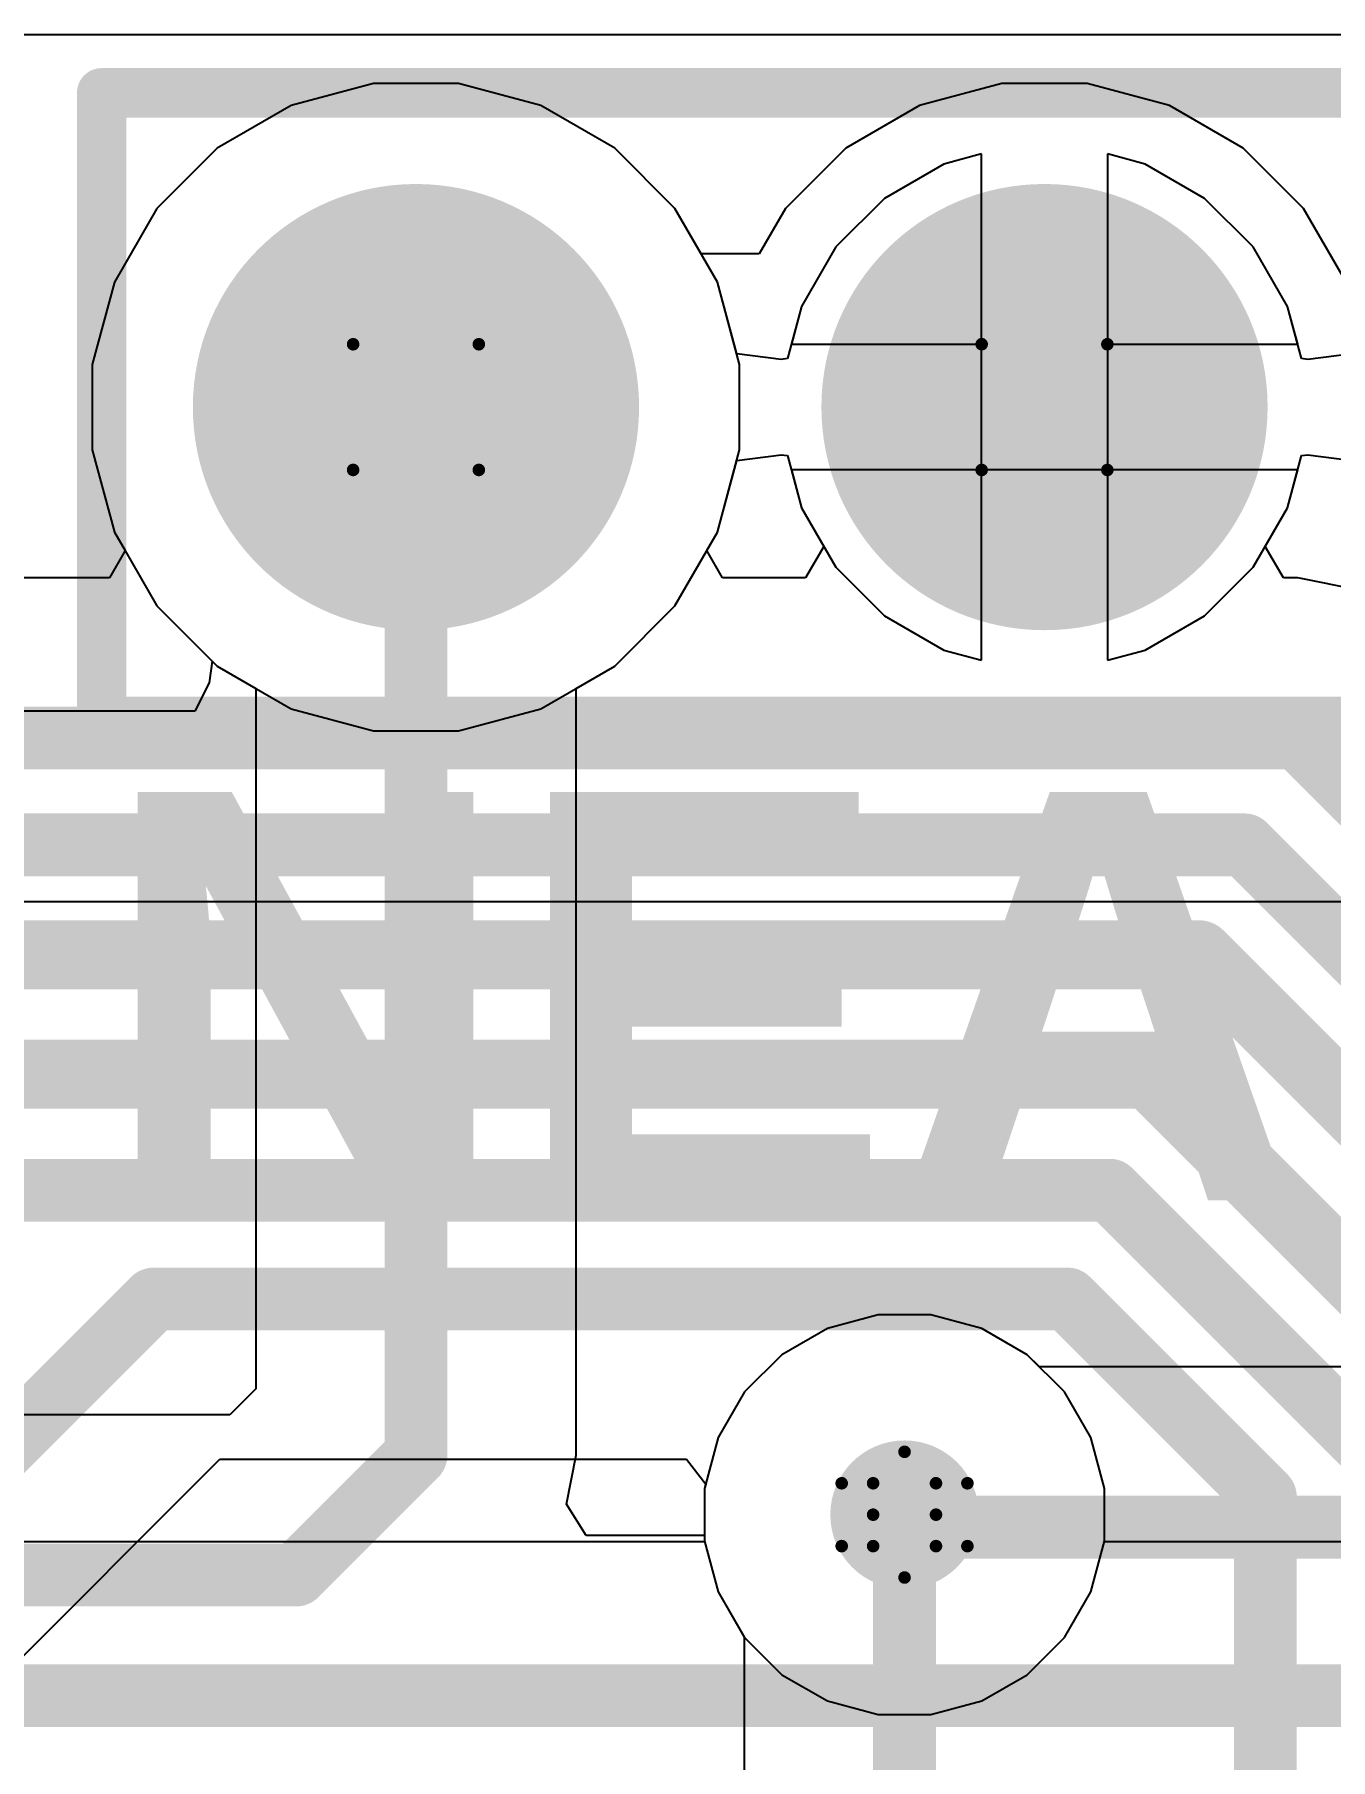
# Model space of a CAD drawing. Header units: inches. Extents: x -3 to 5437, y -3 to 5435.
# Drawn here: x 118.04 to 123.28, y 83 to 89.97 of the extents above; entities that cross this region are included whole.
import ezdxf

# ---------------------------------------------------------------- set-up
doc = ezdxf.new("R2010")
doc.units = ezdxf.units.IN
for name, color, linetype in [('Bottom Layer', 5, 'Continuous'), ('Bottom Solder', 6, 'Continuous'), ('Drill Drawing', 1, 'Continuous'), ('GND', 16, 'Continuous'), ('Multi-Layer', 9, 'Continuous'), ('Pad Holes', 156, 'Continuous'), ('PWR', 76, 'Continuous'), ('Top Layer', 1, 'Continuous'), ('Top Overlay', 2, 'Continuous'), ('Top Solder', 216, 'Continuous'), ('Via Holes', 16, 'Continuous')]:
    doc.layers.add(name, color=color, linetype=linetype)
doc.styles.add('Arial_Bold', font='', dxfattribs={"height": 0.2})
doc.styles.get('Arial_Bold').set_extended_font_data('Arial', bold=True)

# ---------------------------------------------------------------- blocks, each defined once
blk = doc.blocks.new('HDR1X7_119')
at = {"layer": 'Bottom Layer'}
h = blk.add_hatch(color=5, dxfattribs=at)
edge = h.paths.add_edge_path()
edge.add_arc((12.7, 0), 0.8, 0, 360)
h = blk.add_hatch(color=5, dxfattribs=at)
edge = h.paths.add_edge_path()
edge.add_arc((15.24, 0), 0.8, 0, 360)
at = {"layer": 'Bottom Solder'}
h = blk.add_hatch(color=6, dxfattribs=at)
edge = h.paths.add_edge_path()
edge.add_arc((12.7, 0), 0.9016, 0, 360)
h = blk.add_hatch(color=6, dxfattribs=at)
edge = h.paths.add_edge_path()
edge.add_arc((15.24, 0), 0.9016, 0, 360)
at = {"layer": 'GND'}
h = blk.add_hatch(color=16, dxfattribs=at)
edge = h.paths.add_edge_path()
edge.add_arc((12.7, 0), 0.8, 0, 360)
h = blk.add_hatch(color=16, dxfattribs=at)
edge = h.paths.add_edge_path()
edge.add_arc((15.24, 0), 0.8, 0, 360)
at = {"layer": 'Multi-Layer'}
h = blk.add_hatch(color=9, dxfattribs=at)
edge = h.paths.add_edge_path()
edge.add_arc((12.7, 0), 0.8, 0, 360)
h = blk.add_hatch(color=9, dxfattribs=at)
edge = h.paths.add_edge_path()
edge.add_arc((15.24, 0), 0.8, 0, 360)
at = {"layer": 'Pad Holes'}
h = blk.add_hatch(color=7, dxfattribs=at)
edge = h.paths.add_edge_path()
edge.add_arc((12.7, 0), 0.45, 0, 360)
h = blk.add_hatch(color=7, dxfattribs=at)
edge = h.paths.add_edge_path()
edge.add_arc((15.24, 0), 0.45, 0, 360)
at = {"layer": 'PWR'}
h = blk.add_hatch(color=76, dxfattribs=at)
edge = h.paths.add_edge_path()
edge.add_arc((12.7, 0), 0.8, 0, 360)
h = blk.add_hatch(color=76, dxfattribs=at)
edge = h.paths.add_edge_path()
edge.add_arc((15.24, 0), 0.8, 0, 360)
at = {"layer": 'Top Layer'}
h = blk.add_hatch(color=1, dxfattribs=at)
edge = h.paths.add_edge_path()
edge.add_arc((12.7, 0), 0.8, 0, 360)
h = blk.add_hatch(color=1, dxfattribs=at)
edge = h.paths.add_edge_path()
edge.add_arc((15.24, 0), 0.8, 0, 360)
at = {"layer": 'Top Solder'}
h = blk.add_hatch(color=216, dxfattribs=at)
edge = h.paths.add_edge_path()
edge.add_arc((12.7, 0), 0.9016, 0, 360)
h = blk.add_hatch(color=216, dxfattribs=at)
edge = h.paths.add_edge_path()
edge.add_arc((15.24, 0), 0.9016, 0, 360)
at = {"layer": 'Top Overlay'}
for points in [[(16.51, 1.27, 0.2, 0.2, 0), (-1.27, 1.27, 0.2, 0.2, 0)], [(16.51, 1.27, 0.2, 0.2, 0), (16.51, -1.27, 0.2, 0.2, 0)], [(16.51, -1.27, 0.2, 0.2, 0), (-1.27, -1.27, 0.2, 0.2, 0)]]:
    blk.add_lwpolyline(points, format="xyseb", dxfattribs=at)
for points in [[(16.46, 1.27, 0.1, 0.1, 1), (16.56, 1.27, 0.1, 0.1, 1)], [(16.46, 1.27, 0.1, 0.1, 1), (16.56, 1.27, 0.1, 0.1, 1)], [(16.46, -1.27, 0.1, 0.1, 1), (16.56, -1.27, 0.1, 0.1, 1)], [(16.46, -1.27, 0.1, 0.1, 1), (16.56, -1.27, 0.1, 0.1, 1)]]:
    blk.add_lwpolyline(points, format="xyseb", close=True, dxfattribs=at)

msp = doc.modelspace()

# ---------------------------------------------------------------- hatches: boundary and pattern name
at = {"layer": 'Bottom Layer'}
h = msp.add_hatch(color=5, dxfattribs=at)
edge = h.paths.add_edge_path()
edge.add_arc((121.5542, 83.993), 0.3, 0, 360)
at = {"layer": 'GND'}
h = msp.add_hatch(color=16, dxfattribs=at)
edge = h.paths.add_edge_path()
edge.add_arc((121.5542, 83.993), 0.3, 0, 360)
at = {"layer": 'PWR'}
h = msp.add_hatch(color=76, dxfattribs=at)
edge = h.paths.add_edge_path()
edge.add_arc((121.5542, 83.993), 0.3, 0, 360)
at = {"layer": 'Top Layer'}
h = msp.add_hatch(color=1, dxfattribs=at)
edge = h.paths.add_edge_path()
edge.add_arc((121.5542, 83.993), 0.3, 0, 360)
at = {"layer": 'Via Holes'}
h = msp.add_hatch(color=7, dxfattribs=at)
edge = h.paths.add_edge_path()
edge.add_arc((121.5542, 83.993), 0.15, 0, 360)

# ---------------------------------------------------------------- linework, layer by layer
at = {"layer": 'Bottom Layer'}
for p, q in [((116.1977, 89.9749), (137.3138, 89.9749)), ((119.4076, 89.7771), (119.075, 89.6879)), ((119.752, 89.7771), (119.4076, 89.7771)), ((120.0847, 89.6879), (119.752, 89.7771)), ((119.075, 89.6879), (118.7767, 89.5157)), ((120.383, 89.5157), (120.0847, 89.6879)), ((118.7767, 89.5157), (118.5332, 89.2722)), ((120.6265, 89.2722), (120.383, 89.5157)), ((121.713, 89.4512), (121.4727, 89.3125)), ((121.8658, 89.4922), (121.713, 89.4512)), ((121.8658, 88.7231), (121.8658, 89.4922)), ((122.5267, 89.4512), (122.3738, 89.4922)), ((122.3738, 89.4922), (122.3738, 88.7231)), ((122.767, 89.3125), (122.5267, 89.4512)), ((121.4727, 89.3125), (121.2764, 89.1162)), ((122.9632, 89.1162), (122.767, 89.3125)), ((118.5332, 89.2722), (118.361, 88.9739)), ((120.7987, 88.9739), (120.6265, 89.2722)), ((121.2764, 89.1162), (121.1377, 88.8759)), ((123.102, 88.8759), (122.9632, 89.1162)), ((118.361, 88.9739), (118.2718, 88.6413)), ((120.8878, 88.6413), (120.7987, 88.9739)), ((121.1377, 88.8759), (121.0967, 88.7231)), ((123.143, 88.7231), (123.102, 88.8759)), ((121.0967, 88.7231), (121.8658, 88.7231)), ((122.3738, 88.7231), (123.143, 88.7231)), ((118.2718, 88.6413), (118.2718, 88.2969)), ((120.8878, 88.2969), (120.8878, 88.6413)), ((118.2718, 88.2969), (118.361, 87.9642)), ((120.7987, 87.9642), (120.8878, 88.2969)), ((121.8658, 88.2151), (121.0967, 88.2151)), ((121.0967, 88.2151), (121.1377, 88.0622)), ((121.8658, 87.446), (121.8658, 88.2151)), ((123.143, 88.2151), (122.3738, 88.2151)), ((122.3738, 88.2151), (122.3738, 87.446)), ((123.102, 88.0622), (123.143, 88.2151)), ((121.1377, 88.0622), (121.2764, 87.8219)), ((122.9632, 87.8219), (123.102, 88.0622)), ((118.361, 87.9642), (118.5332, 87.6659)), ((120.6265, 87.6659), (120.7987, 87.9642)), ((121.2764, 87.8219), (121.4727, 87.6257)), ((122.767, 87.6257), (122.9632, 87.8219)), ((118.5332, 87.6659), (118.7767, 87.4224)), ((120.383, 87.4224), (120.6265, 87.6659)), ((121.4727, 87.6257), (121.713, 87.4869)), ((122.5267, 87.4869), (122.767, 87.6257)), ((118.7767, 87.4224), (118.9324, 87.3325)), ((120.2273, 87.3325), (120.383, 87.4224)), ((121.713, 87.4869), (121.8658, 87.446)), ((122.3738, 87.446), (122.5267, 87.4869)), ((118.9324, 87.3325), (118.9324, 84.5019)), ((120.2273, 84.2337), (120.2273, 87.3325)), ((121.4478, 84.801), (121.2423, 84.7459)), ((121.6605, 84.801), (121.4478, 84.801)), ((121.866, 84.7459), (121.6605, 84.801)), ((121.2423, 84.7459), (121.058, 84.6396)), ((122.0503, 84.6396), (121.866, 84.7459)), ((121.058, 84.6396), (120.9076, 84.4891)), ((122.0996, 84.5902), (122.0503, 84.6396)), ((126.4846, 84.5902), (122.0996, 84.5902)), ((118.9324, 84.5019), (118.827, 84.3965)), ((120.9076, 84.4891), (120.8012, 84.3049)), ((118.827, 84.3965), (116.5347, 84.3965)), ((120.8012, 84.3049), (120.7462, 84.0994)), ((120.1879, 84.0357), (120.2273, 84.2337)), ((120.7462, 84.0994), (120.7462, 83.9087)), ((120.2675, 83.9087), (120.1879, 84.0357)), ((120.7462, 83.9087), (120.2675, 83.9087))]:
    msp.add_line(p, q, dxfattribs=at)
for points in [[(119.5798, 84.2337, 0.254, 0.254, 0), (119.5798, 88.4691, 0.254, 0.254, 0)], [(119.0952, 83.7491, 0.254, 0.254, 0), (119.5798, 84.2337, 0.254, 0.254, 0)], [(121.5542, 83.993, 0.254, 0.254, 0), (121.6044, 83.9428, 0.254, 0.254, 0)], [(121.6044, 83.9428, 0.254, 0.254, 0), (126.7527, 83.9428, 0.254, 0.254, 0)], [(100.2337, 83.7491, 0.254, 0.254, 0), (119.0952, 83.7491, 0.254, 0.254, 0)], [(100.4825, 83.2613, 0.254, 0.254, 0), (129.3209, 83.2613, 0.254, 0.254, 0)]]:
    msp.add_lwpolyline(points, format="xyseb", dxfattribs=at)
for points in [[(119.5163, 88.4691, 0.127, 0.127, 1), (119.6433, 88.4691, 0.127, 0.127, 1)], [(119.5163, 84.2337, 0.127, 0.127, 1), (119.6433, 84.2337, 0.127, 0.127, 1)], [(119.5163, 84.2337, 0.127, 0.127, 1), (119.6433, 84.2337, 0.127, 0.127, 1)], [(121.4907, 83.993, 0.127, 0.127, 1), (121.6177, 83.993, 0.127, 0.127, 1)], [(121.5409, 83.9428, 0.127, 0.127, 1), (121.6679, 83.9428, 0.127, 0.127, 1)], [(121.5409, 83.9428, 0.127, 0.127, 1), (121.6679, 83.9428, 0.127, 0.127, 1)], [(119.0317, 83.7491, 0.127, 0.127, 1), (119.1587, 83.7491, 0.127, 0.127, 1)], [(119.0317, 83.7491, 0.127, 0.127, 1), (119.1587, 83.7491, 0.127, 0.127, 1)]]:
    msp.add_lwpolyline(points, format="xyseb", close=True, dxfattribs=at)
at = {"layer": 'Drill Drawing'}
for points in [[(119.3258, 88.7231, 0.0508, 0.0508, 0), (119.8338, 88.7231, 0.0508, 0.0508, 0)], [(119.3258, 88.2151, 0.0508, 0.0508, 0), (119.3258, 88.7231, 0.0508, 0.0508, 0)], [(119.8338, 88.2151, 0.0508, 0.0508, 0), (119.8338, 88.7231, 0.0508, 0.0508, 0)], [(121.8658, 88.7231, 0.0508, 0.0508, 0), (122.3738, 88.7231, 0.0508, 0.0508, 0)], [(121.8658, 88.2151, 0.0508, 0.0508, 0), (121.8658, 88.7231, 0.0508, 0.0508, 0)], [(122.3738, 88.2151, 0.0508, 0.0508, 0), (122.3738, 88.7231, 0.0508, 0.0508, 0)], [(119.3258, 88.2151, 0.0508, 0.0508, 0), (119.8338, 88.2151, 0.0508, 0.0508, 0)], [(121.8658, 88.2151, 0.0508, 0.0508, 0), (122.3738, 88.2151, 0.0508, 0.0508, 0)], [(121.4272, 84.12, 0.0508, 0.0508, 0), (121.5542, 84.247, 0.0508, 0.0508, 0)], [(121.5542, 84.247, 0.0508, 0.0508, 0), (121.6812, 84.12, 0.0508, 0.0508, 0)], [(121.3002, 84.12, 0.0508, 0.0508, 0), (121.4272, 83.993, 0.0508, 0.0508, 0)], [(121.3002, 84.12, 0.0508, 0.0508, 0), (121.4272, 84.12, 0.0508, 0.0508, 0)], [(121.6812, 84.12, 0.0508, 0.0508, 0), (121.8082, 84.12, 0.0508, 0.0508, 0)], [(121.6812, 83.993, 0.0508, 0.0508, 0), (121.8082, 84.12, 0.0508, 0.0508, 0)], [(121.3002, 83.866, 0.0508, 0.0508, 0), (121.4272, 83.993, 0.0508, 0.0508, 0)], [(121.6812, 83.993, 0.0508, 0.0508, 0), (121.8082, 83.866, 0.0508, 0.0508, 0)], [(121.3002, 83.866, 0.0508, 0.0508, 0), (121.4272, 83.866, 0.0508, 0.0508, 0)], [(121.4272, 83.866, 0.0508, 0.0508, 0), (121.5542, 83.739, 0.0508, 0.0508, 0)], [(121.5542, 83.739, 0.0508, 0.0508, 0), (121.6812, 83.866, 0.0508, 0.0508, 0)], [(121.6812, 83.866, 0.0508, 0.0508, 0), (121.8082, 83.866, 0.0508, 0.0508, 0)]]:
    msp.add_lwpolyline(points, format="xyseb", dxfattribs=at)
for points in [[(119.3131, 88.7231, 0.0254, 0.0254, 1), (119.3385, 88.7231, 0.0254, 0.0254, 1)], [(119.3131, 88.7231, 0.0254, 0.0254, 1), (119.3385, 88.7231, 0.0254, 0.0254, 1)], [(119.8211, 88.7231, 0.0254, 0.0254, 1), (119.8465, 88.7231, 0.0254, 0.0254, 1)], [(119.8211, 88.7231, 0.0254, 0.0254, 1), (119.8465, 88.7231, 0.0254, 0.0254, 1)], [(121.8531, 88.7231, 0.0254, 0.0254, 1), (121.8785, 88.7231, 0.0254, 0.0254, 1)], [(121.8531, 88.7231, 0.0254, 0.0254, 1), (121.8785, 88.7231, 0.0254, 0.0254, 1)], [(122.3611, 88.7231, 0.0254, 0.0254, 1), (122.3865, 88.7231, 0.0254, 0.0254, 1)], [(122.3611, 88.7231, 0.0254, 0.0254, 1), (122.3865, 88.7231, 0.0254, 0.0254, 1)], [(119.3131, 88.2151, 0.0254, 0.0254, 1), (119.3385, 88.2151, 0.0254, 0.0254, 1)], [(119.3131, 88.2151, 0.0254, 0.0254, 1), (119.3385, 88.2151, 0.0254, 0.0254, 1)], [(119.8211, 88.2151, 0.0254, 0.0254, 1), (119.8465, 88.2151, 0.0254, 0.0254, 1)], [(119.8211, 88.2151, 0.0254, 0.0254, 1), (119.8465, 88.2151, 0.0254, 0.0254, 1)], [(121.8531, 88.2151, 0.0254, 0.0254, 1), (121.8785, 88.2151, 0.0254, 0.0254, 1)], [(121.8531, 88.2151, 0.0254, 0.0254, 1), (121.8785, 88.2151, 0.0254, 0.0254, 1)], [(122.3611, 88.2151, 0.0254, 0.0254, 1), (122.3865, 88.2151, 0.0254, 0.0254, 1)], [(122.3611, 88.2151, 0.0254, 0.0254, 1), (122.3865, 88.2151, 0.0254, 0.0254, 1)], [(121.5415, 84.247, 0.0254, 0.0254, 1), (121.5669, 84.247, 0.0254, 0.0254, 1)], [(121.5415, 84.247, 0.0254, 0.0254, 1), (121.5669, 84.247, 0.0254, 0.0254, 1)], [(121.2875, 84.12, 0.0254, 0.0254, 1), (121.3129, 84.12, 0.0254, 0.0254, 1)], [(121.2875, 84.12, 0.0254, 0.0254, 1), (121.3129, 84.12, 0.0254, 0.0254, 1)], [(121.4145, 84.12, 0.0254, 0.0254, 1), (121.4399, 84.12, 0.0254, 0.0254, 1)], [(121.4145, 84.12, 0.0254, 0.0254, 1), (121.4399, 84.12, 0.0254, 0.0254, 1)], [(121.6685, 84.12, 0.0254, 0.0254, 1), (121.6939, 84.12, 0.0254, 0.0254, 1)], [(121.6685, 84.12, 0.0254, 0.0254, 1), (121.6939, 84.12, 0.0254, 0.0254, 1)], [(121.7955, 84.12, 0.0254, 0.0254, 1), (121.8209, 84.12, 0.0254, 0.0254, 1)], [(121.7955, 84.12, 0.0254, 0.0254, 1), (121.8209, 84.12, 0.0254, 0.0254, 1)], [(121.4145, 83.993, 0.0254, 0.0254, 1), (121.4399, 83.993, 0.0254, 0.0254, 1)], [(121.4145, 83.993, 0.0254, 0.0254, 1), (121.4399, 83.993, 0.0254, 0.0254, 1)], [(121.6685, 83.993, 0.0254, 0.0254, 1), (121.6939, 83.993, 0.0254, 0.0254, 1)], [(121.6685, 83.993, 0.0254, 0.0254, 1), (121.6939, 83.993, 0.0254, 0.0254, 1)], [(121.2875, 83.866, 0.0254, 0.0254, 1), (121.3129, 83.866, 0.0254, 0.0254, 1)], [(121.2875, 83.866, 0.0254, 0.0254, 1), (121.3129, 83.866, 0.0254, 0.0254, 1)], [(121.4145, 83.866, 0.0254, 0.0254, 1), (121.4399, 83.866, 0.0254, 0.0254, 1)], [(121.4145, 83.866, 0.0254, 0.0254, 1), (121.4399, 83.866, 0.0254, 0.0254, 1)], [(121.6685, 83.866, 0.0254, 0.0254, 1), (121.6939, 83.866, 0.0254, 0.0254, 1)], [(121.6685, 83.866, 0.0254, 0.0254, 1), (121.6939, 83.866, 0.0254, 0.0254, 1)], [(121.7955, 83.866, 0.0254, 0.0254, 1), (121.8209, 83.866, 0.0254, 0.0254, 1)], [(121.7955, 83.866, 0.0254, 0.0254, 1), (121.8209, 83.866, 0.0254, 0.0254, 1)], [(121.5415, 83.739, 0.0254, 0.0254, 1), (121.5669, 83.739, 0.0254, 0.0254, 1)], [(121.5415, 83.739, 0.0254, 0.0254, 1), (121.5669, 83.739, 0.0254, 0.0254, 1)]]:
    msp.add_lwpolyline(points, format="xyseb", close=True, dxfattribs=at)
at = {"layer": 'GND'}
for p, q in [((119.4076, 89.7771), (119.075, 89.6879)), ((119.752, 89.7771), (119.4076, 89.7771)), ((120.0847, 89.6879), (119.752, 89.7771)), ((119.075, 89.6879), (118.7767, 89.5157)), ((120.383, 89.5157), (120.0847, 89.6879)), ((118.7767, 89.5157), (118.5332, 89.2722)), ((120.6265, 89.2722), (120.383, 89.5157)), ((121.713, 89.4512), (121.4727, 89.3125)), ((121.8658, 89.4922), (121.713, 89.4512)), ((121.8658, 88.4691), (121.8658, 89.4922)), ((122.5267, 89.4512), (122.3738, 89.4922)), ((122.3738, 89.4922), (122.3738, 88.4691)), ((122.767, 89.3125), (122.5267, 89.4512)), ((121.4727, 89.3125), (121.2764, 89.1162)), ((122.9632, 89.1162), (122.767, 89.3125)), ((118.5332, 89.2722), (118.361, 88.9739)), ((120.7987, 88.9739), (120.6265, 89.2722)), ((121.2764, 89.1162), (121.1377, 88.8759)), ((123.102, 88.8759), (122.9632, 89.1162)), ((118.361, 88.9739), (118.2718, 88.6413)), ((120.8761, 88.685), (120.7987, 88.9739)), ((121.1377, 88.8759), (121.0812, 88.6651)), ((123.1585, 88.6651), (123.102, 88.8759)), ((121.0554, 88.6619), (120.8761, 88.685)), ((123.3635, 88.685), (123.1843, 88.6619)), ((118.2718, 88.6413), (118.2718, 88.2969)), ((121.0812, 88.6651), (121.0554, 88.6619)), ((123.1843, 88.6619), (123.1585, 88.6651)), ((121.8658, 87.446), (121.8658, 88.4691)), ((122.3738, 88.4691), (122.3738, 87.446)), ((118.2718, 88.2969), (118.361, 87.9642)), ((120.8761, 88.2532), (121.0554, 88.2762)), ((121.0554, 88.2762), (121.0812, 88.2731)), ((121.0812, 88.2731), (121.1377, 88.0622)), ((123.102, 88.0622), (123.1585, 88.2731)), ((123.1585, 88.2731), (123.1843, 88.2762)), ((123.1843, 88.2762), (123.3635, 88.2532)), ((120.7987, 87.9642), (120.8761, 88.2532)), ((121.1377, 88.0622), (121.2764, 87.8219)), ((122.9632, 87.8219), (123.102, 88.0622)), ((118.361, 87.9642), (118.5332, 87.6659)), ((120.6265, 87.6659), (120.7987, 87.9642)), ((121.2764, 87.8219), (121.4727, 87.6257)), ((122.767, 87.6257), (122.9632, 87.8219)), ((118.5332, 87.6659), (118.7767, 87.4224)), ((120.383, 87.4224), (120.6265, 87.6659)), ((121.4727, 87.6257), (121.713, 87.4869)), ((122.5267, 87.4869), (122.767, 87.6257)), ((118.7767, 87.4224), (119.075, 87.2502)), ((120.0847, 87.2502), (120.383, 87.4224)), ((121.713, 87.4869), (121.8658, 87.446)), ((122.3738, 87.446), (122.5267, 87.4869)), ((119.075, 87.2502), (119.4076, 87.1611)), ((119.752, 87.1611), (120.0847, 87.2502)), ((119.4076, 87.1611), (119.752, 87.1611)), ((121.4478, 84.801), (121.2423, 84.7459)), ((121.6605, 84.801), (121.4478, 84.801)), ((121.866, 84.7459), (121.6605, 84.801)), ((121.2423, 84.7459), (121.058, 84.6396)), ((122.0503, 84.6396), (121.866, 84.7459)), ((121.058, 84.6396), (120.9076, 84.4891)), ((122.2007, 84.4891), (122.0503, 84.6396)), ((120.9076, 84.4891), (120.8012, 84.3049)), ((122.3071, 84.3049), (122.2007, 84.4891)), ((120.8012, 84.3049), (120.7462, 84.0994)), ((122.3622, 84.0994), (122.3071, 84.3049)), ((120.7462, 84.0994), (120.7462, 83.8866)), ((122.3622, 83.8866), (122.3622, 84.0994)), ((120.7432, 83.8828), (116.3057, 83.8828)), ((120.7462, 83.8866), (120.7432, 83.8828)), ((122.3651, 83.8828), (122.3622, 83.8866)), ((167.6464, 83.8828), (122.3651, 83.8828))]:
    msp.add_line(p, q, dxfattribs=at)
msp.add_lwpolyline([(112.0792, 83.2613, 0.2032, 0.2032, 0), (167.6464, 83.2613, 0.2032, 0.2032, 0)], format="xyseb", dxfattribs=at)
at = {"layer": 'PWR'}
for p, q in [((119.4076, 89.7771), (119.075, 89.6879)), ((119.752, 89.7771), (119.4076, 89.7771)), ((120.0847, 89.6879), (119.752, 89.7771)), ((121.9476, 89.7771), (121.615, 89.6879)), ((122.292, 89.7771), (121.9476, 89.7771)), ((122.6247, 89.6879), (122.292, 89.7771)), ((119.075, 89.6879), (118.7767, 89.5157)), ((120.383, 89.5157), (120.0847, 89.6879)), ((121.615, 89.6879), (121.3167, 89.5157)), ((122.923, 89.5157), (122.6247, 89.6879)), ((118.7767, 89.5157), (118.5332, 89.2722)), ((120.6265, 89.2722), (120.383, 89.5157)), ((121.3167, 89.5157), (121.0732, 89.2722)), ((123.1665, 89.2722), (122.923, 89.5157)), ((118.5332, 89.2722), (118.361, 88.9739)), ((120.7325, 89.0886), (120.6265, 89.2722)), ((121.0732, 89.2722), (120.9672, 89.0886)), ((123.3387, 88.9739), (123.1665, 89.2722)), ((120.9672, 89.0886), (120.7325, 89.0886)), ((118.361, 88.9739), (118.2718, 88.6413)), ((118.2718, 88.6413), (118.2718, 88.2969)), ((118.2718, 88.2969), (118.361, 87.9642)), ((118.361, 87.9642), (118.5332, 87.6659)), ((118.5332, 87.6659), (118.7561, 87.443)), ((118.7561, 87.443), (118.7436, 87.3552)), ((118.7436, 87.3552), (118.6866, 87.2398)), ((118.6866, 87.2398), (113.6015, 87.2398)), ((113.2831, 86.4712), (124.5774, 86.4712)), ((121.4478, 84.801), (121.2423, 84.7459)), ((121.6605, 84.801), (121.4478, 84.801)), ((121.866, 84.7459), (121.6605, 84.801)), ((121.2423, 84.7459), (121.058, 84.6396)), ((122.0503, 84.6396), (121.866, 84.7459)), ((121.058, 84.6396), (120.9076, 84.4891)), ((122.2007, 84.4891), (122.0503, 84.6396)), ((120.9076, 84.4891), (120.8012, 84.3049)), ((122.3071, 84.3049), (122.2007, 84.4891)), ((120.8012, 84.3049), (120.7462, 84.0994)), ((122.3622, 84.0994), (122.3071, 84.3049)), ((120.7462, 84.0994), (120.7462, 83.8866)), ((122.3622, 83.8866), (122.3622, 84.0994)), ((120.7462, 83.8866), (120.8012, 83.6811)), ((122.3071, 83.6811), (122.3622, 83.8866)), ((120.8012, 83.6811), (120.9076, 83.4969)), ((122.2007, 83.4969), (122.3071, 83.6811)), ((120.9076, 83.4969), (121.058, 83.3464)), ((122.0503, 83.3464), (122.2007, 83.4969)), ((121.058, 83.3464), (121.2423, 83.2401)), ((121.866, 83.2401), (122.0503, 83.3464)), ((121.2423, 83.2401), (121.4478, 83.185)), ((121.6605, 83.185), (121.866, 83.2401)), ((121.4478, 83.185), (121.6605, 83.185))]:
    msp.add_line(p, q, dxfattribs=at)
at = {"layer": 'Top Layer'}
for p, q in [((119.4076, 89.7771), (119.075, 89.6879)), ((119.752, 89.7771), (119.4076, 89.7771)), ((120.0847, 89.6879), (119.752, 89.7771)), ((119.075, 89.6879), (118.7767, 89.5157)), ((120.383, 89.5157), (120.0847, 89.6879)), ((118.7767, 89.5157), (118.5332, 89.2722)), ((120.6265, 89.2722), (120.383, 89.5157)), ((121.713, 89.4512), (121.4727, 89.3125)), ((121.8658, 89.4922), (121.713, 89.4512)), ((121.8658, 88.7231), (121.8658, 89.4922)), ((122.5267, 89.4512), (122.3738, 89.4922)), ((122.3738, 89.4922), (122.3738, 88.7231)), ((122.767, 89.3125), (122.5267, 89.4512)), ((121.4727, 89.3125), (121.2764, 89.1162)), ((122.9632, 89.1162), (122.767, 89.3125)), ((118.5332, 89.2722), (118.361, 88.9739)), ((120.7987, 88.9739), (120.6265, 89.2722)), ((121.2764, 89.1162), (121.1377, 88.8759)), ((123.102, 88.8759), (122.9632, 89.1162)), ((118.361, 88.9739), (118.2718, 88.6413)), ((120.8878, 88.6413), (120.7987, 88.9739)), ((121.1377, 88.8759), (121.0967, 88.7231)), ((123.143, 88.7231), (123.102, 88.8759)), ((121.0967, 88.7231), (121.8658, 88.7231)), ((122.3738, 88.7231), (123.143, 88.7231)), ((118.2718, 88.6413), (118.2718, 88.2969)), ((120.8878, 88.2969), (120.8878, 88.6413)), ((118.2718, 88.2969), (118.361, 87.9642)), ((120.7987, 87.9642), (120.8878, 88.2969)), ((122.1198, 88.2151), (121.0967, 88.2151)), ((121.0967, 88.2151), (121.1377, 88.0622)), ((123.143, 88.2151), (122.1198, 88.2151)), ((123.102, 88.0622), (123.143, 88.2151)), ((121.1377, 88.0622), (121.2277, 87.9062)), ((123.0119, 87.9062), (123.102, 88.0622)), ((118.361, 87.9642), (118.4043, 87.8892)), ((120.7554, 87.8892), (120.7987, 87.9642)), ((118.4043, 87.8892), (118.3408, 87.7792)), ((120.8189, 87.7792), (120.7554, 87.8892)), ((121.2277, 87.9062), (121.1544, 87.7792)), ((123.0853, 87.7792), (123.0119, 87.9062)), ((118.3408, 87.7792), (103.5795, 87.7792)), ((121.1544, 87.7792), (120.8189, 87.7792)), ((123.143, 87.7792), (123.0853, 87.7792)), ((123.3908, 87.7299), (123.143, 87.7792)), ((117.8619, 83.2913), (118.7876, 84.2169)), ((118.7876, 84.2169), (120.6733, 84.2169)), ((120.6733, 84.2169), (120.7507, 84.1162)), ((120.7507, 84.1162), (120.7462, 84.0994)), ((120.7462, 84.0994), (120.7462, 83.8866)), ((120.7462, 83.8866), (120.8012, 83.6811)), ((120.8012, 83.6811), (120.9067, 83.4984)), ((120.9067, 83.4984), (120.9067, 82.4777))]:
    msp.add_line(p, q, dxfattribs=at)
for points in [[(94.51, 87.1318, 0.254, 0.254, 0), (123.143, 87.1318, 0.254, 0.254, 0)], [(123.143, 87.1318, 0.254, 0.254, 0), (125.3776, 84.8971, 0.254, 0.254, 0)], [(94.3311, 86.7, 0.254, 0.254, 0), (122.9282, 86.7, 0.254, 0.254, 0)], [(122.9282, 86.7, 0.254, 0.254, 0), (124.9204, 84.7078, 0.254, 0.254, 0)], [(94.0709, 86.2555, 0.2794, 0.2794, 0), (122.7441, 86.2555, 0.2794, 0.2794, 0)], [(122.7441, 86.2555, 0.2794, 0.2794, 0), (124.4759, 84.5236, 0.2794, 0.2794, 0)], [(93.871, 85.7729, 0.2794, 0.2794, 0), (122.5442, 85.7729, 0.2794, 0.2794, 0)], [(122.5442, 85.7729, 0.2794, 0.2794, 0), (123.9933, 84.3237, 0.2794, 0.2794, 0)], [(116.3086, 85.3041, 0.254, 0.254, 0), (122.3843, 85.3041, 0.254, 0.254, 0)], [(122.3843, 85.3041, 0.254, 0.254, 0), (123.5058, 84.1827, 0.254, 0.254, 0)], [(117.4041, 83.7491, 0.254, 0.254, 0), (118.5194, 84.8644, 0.254, 0.254, 0)], [(118.5194, 84.8644, 0.254, 0.254, 0), (122.2134, 84.8644, 0.254, 0.254, 0)], [(122.2134, 84.8644, 0.254, 0.254, 0), (123.0122, 84.0656, 0.254, 0.254, 0)], [(123.0122, 81.8533, 0.254, 0.254, 0), (123.0122, 84.0656, 0.254, 0.254, 0)], [(121.5542, 82.2096, 0.254, 0.254, 0), (121.5542, 83.993, 0.254, 0.254, 0)]]:
    msp.add_lwpolyline(points, format="xyseb", dxfattribs=at)
for points in [[(123.0795, 87.1318, 0.127, 0.127, 1), (123.2065, 87.1318, 0.127, 0.127, 1)], [(123.0795, 87.1318, 0.127, 0.127, 1), (123.2065, 87.1318, 0.127, 0.127, 1)], [(122.8647, 86.7, 0.127, 0.127, 1), (122.9917, 86.7, 0.127, 0.127, 1)], [(122.8647, 86.7, 0.127, 0.127, 1), (122.9917, 86.7, 0.127, 0.127, 1)], [(122.6742, 86.2555, 0.1397, 0.1397, 1), (122.8139, 86.2555, 0.1397, 0.1397, 1)], [(122.6742, 86.2555, 0.1397, 0.1397, 1), (122.8139, 86.2555, 0.1397, 0.1397, 1)], [(122.4743, 85.7729, 0.1397, 0.1397, 1), (122.614, 85.7729, 0.1397, 0.1397, 1)], [(122.4743, 85.7729, 0.1397, 0.1397, 1), (122.614, 85.7729, 0.1397, 0.1397, 1)], [(122.3208, 85.3041, 0.127, 0.127, 1), (122.4478, 85.3041, 0.127, 0.127, 1)], [(122.3208, 85.3041, 0.127, 0.127, 1), (122.4478, 85.3041, 0.127, 0.127, 1)], [(118.4559, 84.8644, 0.127, 0.127, 1), (118.5829, 84.8644, 0.127, 0.127, 1)], [(118.4559, 84.8644, 0.127, 0.127, 1), (118.5829, 84.8644, 0.127, 0.127, 1)], [(122.1499, 84.8644, 0.127, 0.127, 1), (122.2769, 84.8644, 0.127, 0.127, 1)], [(122.1499, 84.8644, 0.127, 0.127, 1), (122.2769, 84.8644, 0.127, 0.127, 1)], [(122.9487, 84.0656, 0.127, 0.127, 1), (123.0757, 84.0656, 0.127, 0.127, 1)], [(122.9487, 84.0656, 0.127, 0.127, 1), (123.0757, 84.0656, 0.127, 0.127, 1)], [(121.4907, 83.993, 0.127, 0.127, 1), (121.6177, 83.993, 0.127, 0.127, 1)]]:
    msp.add_lwpolyline(points, format="xyseb", close=True, dxfattribs=at)

# ---------------------------------------------------------------- block references
at = {"rotation": 180}
msp.add_blockref('HDR1X7_119', (134.8198, 88.4691), dxfattribs=at)

# ---------------------------------------------------------------- texts
at = {"layer": 'Top Overlay', "style": 'Arial_Bold'}
msp.add_text('NEAR FIELD COM', height=1.651, rotation=360, dxfattribs=at).set_placement((118.3013, 85.2631))

doc.saveas('drawing.dxf')
